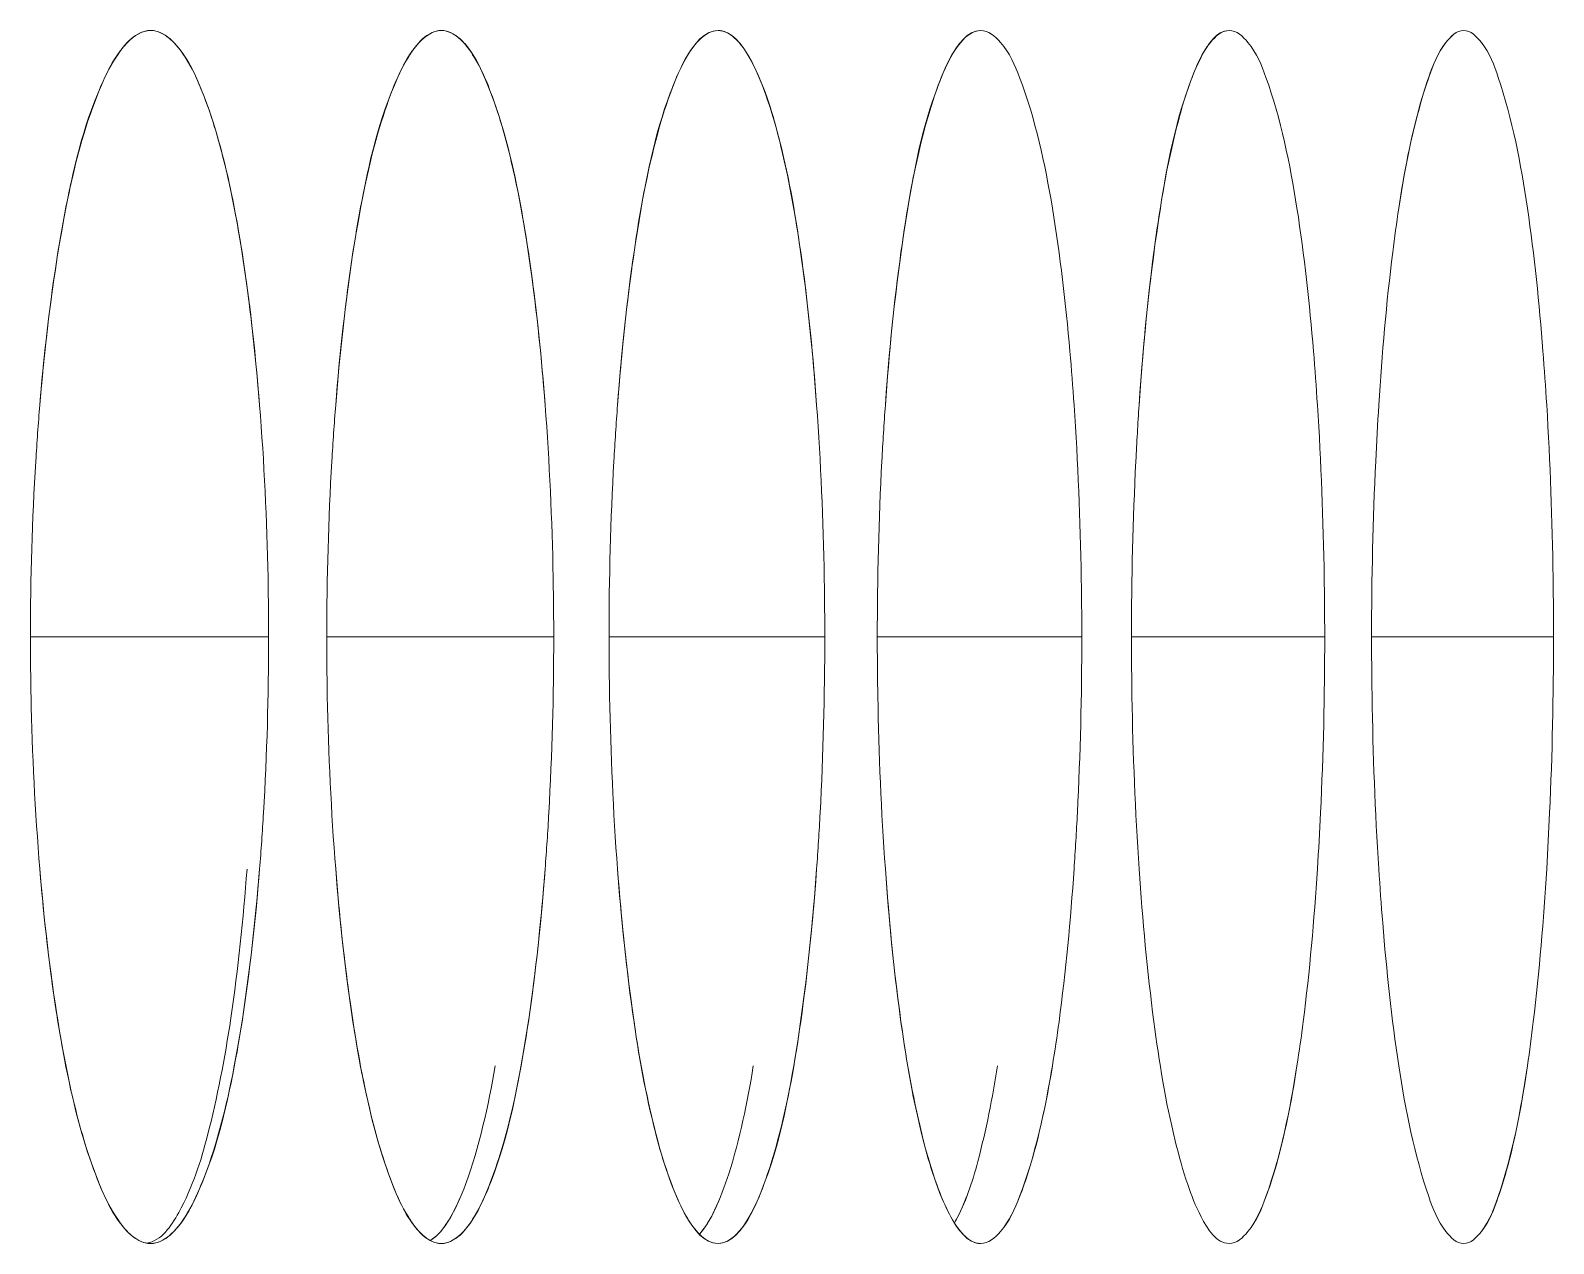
# Model space of a CAD drawing. Header units: millimetres. Extents: x 1177 to 4147, y 93 to 2194.
# Drawn here: x 2907.7 to 2915.24, y 1563.94 to 1569.94 of the extents above; entities that cross this region are included whole.
import ezdxf

# ---------------------------------------------------------------- set-up
doc = ezdxf.new("R2010")
doc.units = ezdxf.units.MM
doc.header["$LTSCALE"] = 0.1
doc.layers.add('标注', color=251, linetype='Continuous', lineweight=9)

msp = doc.modelspace()

# ---------------------------------------------------------------- linework, layer by layer
at = {"layer": '标注'}
for p, q in [((2907.7029, 1566.9429), (2908.881, 1566.9429)), ((2907.7029, 1566.9429), (2908.881, 1566.9429)), ((2909.1686, 1566.9429), (2910.2913, 1566.9429)), ((2909.1686, 1566.9429), (2910.2913, 1566.9429)), ((2910.565, 1566.9429), (2911.6321, 1566.9429)), ((2910.565, 1566.9429), (2911.6321, 1566.9429)), ((2911.892, 1566.9429), (2912.9035, 1566.9429)), ((2911.892, 1566.9429), (2912.9035, 1566.9429)), ((2913.1494, 1566.9429), (2914.1052, 1566.9429)), ((2913.1494, 1566.9429), (2914.1052, 1566.9429)), ((2914.3372, 1566.9429), (2915.2372, 1566.9429)), ((2914.3372, 1566.9429), (2915.2372, 1566.9429))]:
    msp.add_line(p, q, dxfattribs=at)
for points, knots in [([(2908.2975, 1569.9429), (2908.2254, 1569.9429), (2908.121, 1569.8198), (2908.0359, 1569.6393), (2907.9246, 1569.3161), (2907.8216, 1568.7959), (2907.7702, 1568.3431), (2907.7492, 1568.0902)], [0, 0, 0, 0, 0.108725, 0.198707, 0.314104, 0.617245, 1, 1, 1, 1]), ([(2908.2975, 1569.9429), (2908.2544, 1569.9429), (2908.1515, 1569.8713), (2908.1009, 1569.7728), (2908.0715, 1569.7111)], [0, 0, 0, 0, 0.386933, 1, 1, 1, 1]), ([(2908.8364, 1568.0902), (2908.8162, 1568.343), (2908.7664, 1568.7957), (2908.6662, 1569.3159), (2908.5569, 1569.6392), (2908.4732, 1569.8197), (2908.3693, 1569.9429), (2908.2975, 1569.9429)], [0, 0, 0, 0, 0.38312, 0.686351, 0.80168, 0.891533, 1, 1, 1, 1]), ([(2908.4043, 1569.8911), (2908.396, 1569.8992), (2908.366, 1569.9254), (2908.326, 1569.9429), (2908.2975, 1569.9429)], [0, 0, 0, 0, 0.288854, 1, 1, 1, 1]), ([(2909.7355, 1569.9429), (2909.6655, 1569.9429), (2909.5664, 1569.8176), (2909.486, 1569.6391), (2909.3798, 1569.3153), (2909.2818, 1568.7956), (2909.2327, 1568.343), (2909.2128, 1568.0902)], [0, 0, 0, 0, 0.106138, 0.195757, 0.311206, 0.615378, 1, 1, 1, 1]), ([(2909.7355, 1569.9429), (2909.6939, 1569.9429), (2909.5948, 1569.8694), (2909.548, 1569.7725), (2909.52, 1569.7111)], [0, 0, 0, 0, 0.381268, 1, 1, 1, 1]), ([(2910.2488, 1568.0902), (2910.2296, 1568.3429), (2910.1822, 1568.7954), (2910.0869, 1569.3151), (2909.9827, 1569.639), (2909.9038, 1569.8175), (2909.8052, 1569.9429), (2909.7355, 1569.9429)], [0, 0, 0, 0, 0.384981, 0.689245, 0.80463, 0.894123, 1, 1, 1, 1]), ([(2911.1041, 1569.9429), (2911.0362, 1569.9429), (2910.9425, 1569.8153), (2910.8668, 1569.639), (2910.7658, 1569.3145), (2910.6727, 1568.7953), (2910.626, 1568.3429), (2910.607, 1568.0902)], [0, 0, 0, 0, 0.103563, 0.192833, 0.308341, 0.613538, 1, 1, 1, 1]), ([(2911.1041, 1569.9429), (2911.0641, 1569.9429), (2910.9689, 1569.8674), (2910.9257, 1569.7722), (2910.8993, 1569.7111)], [0, 0, 0, 0, 0.375316, 1, 1, 1, 1]), ([(2911.5918, 1568.0902), (2911.5736, 1568.3428), (2911.5286, 1568.7951), (2911.4383, 1569.3144), (2911.3392, 1569.6389), (2911.2648, 1569.8152), (2911.1718, 1569.9429), (2911.1041, 1569.9429)], [0, 0, 0, 0, 0.386814, 0.692105, 0.807551, 0.8967, 1, 1, 1, 1]), ([(2911.5918, 1568.0902), (2911.5747, 1568.3276), (2911.5335, 1568.757), (2911.4378, 1569.3144), (2911.3331, 1569.6769), (2911.231, 1569.8634), (2911.1742, 1569.9203), (2911.1453, 1569.9335)], [0, 0, 0, 0, 0.370156, 0.669475, 0.880231, 0.950761, 1, 1, 1, 1]), ([(2912.4033, 1569.9429), (2912.3374, 1569.9429), (2912.2494, 1569.8129), (2912.1782, 1569.6389), (2912.0823, 1569.3137), (2911.9941, 1568.7951), (2911.9499, 1568.3428), (2911.9318, 1568.0902)], [0, 0, 0, 0, 0.101007, 0.189943, 0.305517, 0.61173, 1, 1, 1, 1]), ([(2912.4033, 1569.9429), (2912.3649, 1569.9429), (2912.2737, 1569.8653), (2912.234, 1569.7719), (2912.2091, 1569.7111)], [0, 0, 0, 0, 0.369072, 1, 1, 1, 1]), ([(2912.7583, 1569.0635), (2912.7218, 1569.283), (2912.6601, 1569.5707), (2912.5321, 1569.8652), (2912.4416, 1569.9429), (2912.4033, 1569.9429)], [0, 0, 0, 0, 0.68191, 0.882647, 1, 1, 1, 1]), ([(2912.7583, 1569.0635), (2912.7218, 1569.283), (2912.6601, 1569.5707), (2912.5321, 1569.8652), (2912.4416, 1569.9429), (2912.4033, 1569.9429)], [0, 0, 0, 0, 0.68191, 0.882647, 1, 1, 1, 1]), ([(2913.6329, 1569.9429), (2913.569, 1569.9429), (2913.4869, 1569.8105), (2913.42, 1569.6388), (2913.3293, 1569.3129), (2913.246, 1568.7948), (2913.2042, 1568.3427), (2913.1871, 1568.0902)], [0, 0, 0, 0, 0.098477, 0.187097, 0.302743, 0.609957, 1, 1, 1, 1]), ([(2913.6329, 1569.9429), (2913.596, 1569.9429), (2913.509, 1569.863), (2913.4728, 1569.7716), (2913.4493, 1569.7111)], [0, 0, 0, 0, 0.362536, 1, 1, 1, 1]), ([(2913.9681, 1569.0635), (2913.9338, 1569.2826), (2913.8751, 1569.57), (2913.7559, 1569.863), (2913.6697, 1569.9429), (2913.6329, 1569.9429)], [0, 0, 0, 0, 0.686169, 0.886283, 1, 1, 1, 1]), ([(2913.9681, 1569.0635), (2913.9338, 1569.2826), (2913.8751, 1569.57), (2913.7559, 1569.863), (2913.6697, 1569.9429), (2913.6329, 1569.9429)], [0, 0, 0, 0, 0.686169, 0.886283, 1, 1, 1, 1]), ([(2914.7928, 1569.9429), (2914.7574, 1569.9429), (2914.6752, 1569.8607), (2914.5624, 1569.5698), (2914.5051, 1569.2824), (2914.4717, 1569.0635)], [0, 0, 0, 0, 0.110259, 0.309993, 1, 1, 1, 1]), ([(2914.7928, 1569.9429), (2914.7574, 1569.9429), (2914.6748, 1569.8606), (2914.6419, 1569.7713), (2914.6199, 1569.7111)], [0, 0, 0, 0, 0.355714, 1, 1, 1, 1]), ([(2915.1083, 1569.0635), (2915.0761, 1569.2823), (2915.0204, 1569.5695), (2914.9099, 1569.8606), (2914.8281, 1569.9429), (2914.7928, 1569.9429)], [0, 0, 0, 0, 0.690419, 0.889948, 1, 1, 1, 1]), ([(2915.1083, 1569.0635), (2915.0761, 1569.2823), (2915.0204, 1569.5695), (2914.9099, 1569.8606), (2914.8281, 1569.9429), (2914.7928, 1569.9429)], [0, 0, 0, 0, 0.690419, 0.889948, 1, 1, 1, 1]), ([(2908.8364, 1568.0902), (2908.8191, 1568.3067), (2908.7776, 1568.7031), (2908.6848, 1569.2325), (2908.5709, 1569.6206), (2908.468, 1569.8294), (2908.4043, 1569.8911)], [0, 0, 0, 0, 0.348125, 0.639047, 0.857939, 1, 1, 1, 1]), ([(2910.2488, 1568.0902), (2910.2316, 1568.317), (2910.1901, 1568.729), (2910.0958, 1569.2758), (2909.9815, 1569.6605), (2909.8757, 1569.8671), (2909.8087, 1569.9161)], [0, 0, 0, 0, 0.358786, 0.65392, 0.869192, 1, 1, 1, 1]), ([(2908.0715, 1569.7111), (2907.9745, 1569.508), (2907.8432, 1568.9637), (2907.7763, 1568.4165), (2907.7492, 1568.0902)], [0, 0, 0, 0, 0.407378, 1, 1, 1, 1]), ([(2909.52, 1569.7111), (2909.4272, 1569.507), (2909.3024, 1568.9629), (2909.2385, 1568.4164), (2909.2128, 1568.0902)], [0, 0, 0, 0, 0.406664, 1, 1, 1, 1]), ([(2910.8993, 1569.7111), (2910.8105, 1569.506), (2910.6923, 1568.9621), (2910.6315, 1568.4162), (2910.607, 1568.0902)], [0, 0, 0, 0, 0.405977, 1, 1, 1, 1]), ([(2912.2091, 1569.7111), (2912.1245, 1569.5051), (2912.0128, 1568.9613), (2911.9551, 1568.4161), (2911.9318, 1568.0902)], [0, 0, 0, 0, 0.405318, 1, 1, 1, 1]), ([(2913.4493, 1569.7111), (2913.3691, 1569.5042), (2913.2638, 1568.9606), (2913.2091, 1568.4159), (2913.1871, 1568.0902)], [0, 0, 0, 0, 0.404689, 1, 1, 1, 1]), ([(2914.6199, 1569.7111), (2914.6048, 1569.6698), (2914.5385, 1569.4581), (2914.4985, 1569.2391), (2914.4717, 1569.0635)], [0, 0, 0, 0, 0.198639, 1, 1, 1, 1]), ([(2912.8653, 1568.0902), (2912.8593, 1568.179), (2912.8339, 1568.5044), (2912.7972, 1568.8293), (2912.7583, 1569.0635)], [0, 0, 0, 0, 0.272625, 1, 1, 1, 1]), ([(2912.8653, 1568.0902), (2912.8593, 1568.179), (2912.8339, 1568.5044), (2912.7972, 1568.8293), (2912.7583, 1569.0635)], [0, 0, 0, 0, 0.272625, 1, 1, 1, 1]), ([(2914.0692, 1568.0902), (2914.0635, 1568.1789), (2914.0396, 1568.5043), (2914.0049, 1568.8291), (2913.9681, 1569.0635)], [0, 0, 0, 0, 0.272718, 1, 1, 1, 1]), ([(2914.0692, 1568.0902), (2914.0635, 1568.1789), (2914.0396, 1568.5043), (2914.0049, 1568.8291), (2913.9681, 1569.0635)], [0, 0, 0, 0, 0.272718, 1, 1, 1, 1]), ([(2914.4717, 1569.0635), (2914.4607, 1568.9911), (2914.4166, 1568.6678), (2914.3888, 1568.3425), (2914.3728, 1568.0902)], [0, 0, 0, 0, 0.224713, 1, 1, 1, 1]), ([(2914.4717, 1569.0635), (2914.4607, 1568.9911), (2914.4166, 1568.6678), (2914.3888, 1568.3425), (2914.3728, 1568.0902)], [0, 0, 0, 0, 0.224713, 1, 1, 1, 1]), ([(2915.2034, 1568.0902), (2915.198, 1568.1789), (2915.1755, 1568.5042), (2915.1429, 1568.829), (2915.1083, 1569.0635)], [0, 0, 0, 0, 0.272807, 1, 1, 1, 1]), ([(2915.2034, 1568.0902), (2915.198, 1568.1789), (2915.1755, 1568.5042), (2915.1429, 1568.829), (2915.1083, 1569.0635)], [0, 0, 0, 0, 0.272807, 1, 1, 1, 1]), ([(2907.7492, 1568.0902), (2907.7416, 1567.9979), (2907.7143, 1567.616), (2907.7029, 1567.2331), (2907.7029, 1566.9429)], [0, 0, 0, 0, 0.24195, 1, 1, 1, 1]), ([(2907.7492, 1568.0902), (2907.7416, 1567.9979), (2907.7143, 1567.616), (2907.7029, 1567.2331), (2907.7029, 1566.9429)], [0, 0, 0, 0, 0.24195, 1, 1, 1, 1]), ([(2908.881, 1566.9429), (2908.881, 1567.0409), (2908.8772, 1567.4236), (2908.8591, 1567.8063), (2908.8364, 1568.0902)], [0, 0, 0, 0, 0.255919, 1, 1, 1, 1]), ([(2908.881, 1566.9429), (2908.881, 1567.0409), (2908.8772, 1567.4236), (2908.8591, 1567.8063), (2908.8364, 1568.0902)], [0, 0, 0, 0, 0.255919, 1, 1, 1, 1]), ([(2909.2128, 1568.0902), (2909.2055, 1567.9978), (2909.1795, 1567.616), (2909.1686, 1567.2331), (2909.1686, 1566.9429)], [0, 0, 0, 0, 0.241915, 1, 1, 1, 1]), ([(2909.2128, 1568.0902), (2909.2055, 1567.9978), (2909.1795, 1567.616), (2909.1686, 1567.2331), (2909.1686, 1566.9429)], [0, 0, 0, 0, 0.241915, 1, 1, 1, 1]), ([(2910.2913, 1566.9429), (2910.2913, 1567.0409), (2910.2876, 1567.4236), (2910.2704, 1567.8062), (2910.2488, 1568.0902)], [0, 0, 0, 0, 0.255939, 1, 1, 1, 1]), ([(2910.2913, 1566.9429), (2910.2913, 1567.0409), (2910.2876, 1567.4236), (2910.2704, 1567.8062), (2910.2488, 1568.0902)], [0, 0, 0, 0, 0.255939, 1, 1, 1, 1]), ([(2910.607, 1568.0902), (2910.6001, 1567.9978), (2910.5753, 1567.6159), (2910.565, 1567.233), (2910.565, 1566.9429)], [0, 0, 0, 0, 0.241881, 1, 1, 1, 1]), ([(2910.607, 1568.0902), (2910.6001, 1567.9978), (2910.5753, 1567.6159), (2910.565, 1567.233), (2910.565, 1566.9429)], [0, 0, 0, 0, 0.241881, 1, 1, 1, 1]), ([(2911.6321, 1566.9429), (2911.6321, 1567.0409), (2911.6287, 1567.4235), (2911.6124, 1567.8061), (2911.5918, 1568.0902)], [0, 0, 0, 0, 0.255958, 1, 1, 1, 1]), ([(2911.6321, 1566.9429), (2911.6321, 1567.0409), (2911.6287, 1567.4235), (2911.6124, 1567.8061), (2911.5918, 1568.0902)], [0, 0, 0, 0, 0.255958, 1, 1, 1, 1]), ([(2911.9318, 1568.0902), (2911.9253, 1567.9978), (2911.9018, 1567.6159), (2911.892, 1567.233), (2911.892, 1566.9429)], [0, 0, 0, 0, 0.24185, 1, 1, 1, 1]), ([(2911.9318, 1568.0902), (2911.9253, 1567.9978), (2911.9018, 1567.6159), (2911.892, 1567.233), (2911.892, 1566.9429)], [0, 0, 0, 0, 0.24185, 1, 1, 1, 1]), ([(2912.9035, 1566.9429), (2912.9035, 1567.0409), (2912.9002, 1567.4235), (2912.8848, 1567.8061), (2912.8653, 1568.0902)], [0, 0, 0, 0, 0.255977, 1, 1, 1, 1]), ([(2912.9035, 1566.9429), (2912.9035, 1567.0409), (2912.9002, 1567.4235), (2912.8848, 1567.8061), (2912.8653, 1568.0902)], [0, 0, 0, 0, 0.255977, 1, 1, 1, 1]), ([(2913.1871, 1568.0902), (2913.1809, 1567.9978), (2913.1587, 1567.6158), (2913.1494, 1567.233), (2913.1494, 1566.9429)], [0, 0, 0, 0, 0.24182, 1, 1, 1, 1]), ([(2913.1871, 1568.0902), (2913.1809, 1567.9978), (2913.1587, 1567.6158), (2913.1494, 1567.233), (2913.1494, 1566.9429)], [0, 0, 0, 0, 0.24182, 1, 1, 1, 1]), ([(2914.1052, 1566.9429), (2914.1052, 1567.0409), (2914.1021, 1567.4235), (2914.0876, 1567.8061), (2914.0692, 1568.0902)], [0, 0, 0, 0, 0.255994, 1, 1, 1, 1]), ([(2914.1052, 1566.9429), (2914.1052, 1567.0409), (2914.1021, 1567.4235), (2914.0876, 1567.8061), (2914.0692, 1568.0902)], [0, 0, 0, 0, 0.255994, 1, 1, 1, 1]), ([(2914.3728, 1568.0902), (2914.3669, 1567.9978), (2914.346, 1567.6157), (2914.3372, 1567.233), (2914.3372, 1566.9429)], [0, 0, 0, 0, 0.241791, 1, 1, 1, 1]), ([(2914.3728, 1568.0902), (2914.3669, 1567.9978), (2914.346, 1567.6157), (2914.3372, 1567.233), (2914.3372, 1566.9429)], [0, 0, 0, 0, 0.241791, 1, 1, 1, 1]), ([(2915.2372, 1566.9429), (2915.2372, 1567.0409), (2915.2344, 1567.4235), (2915.2207, 1567.806), (2915.2034, 1568.0902)], [0, 0, 0, 0, 0.256011, 1, 1, 1, 1]), ([(2915.2372, 1566.9429), (2915.2372, 1567.0409), (2915.2344, 1567.4235), (2915.2207, 1567.806), (2915.2034, 1568.0902)], [0, 0, 0, 0, 0.256011, 1, 1, 1, 1]), ([(2907.7029, 1566.9429), (2907.7029, 1566.8449), (2907.7069, 1566.4622), (2907.7257, 1566.0795), (2907.7492, 1565.7956)], [0, 0, 0, 0, 0.255902, 1, 1, 1, 1]), ([(2907.7029, 1566.9429), (2907.7029, 1566.8449), (2907.7069, 1566.4622), (2907.7257, 1566.0795), (2907.7492, 1565.7956)], [0, 0, 0, 0, 0.255902, 1, 1, 1, 1]), ([(2908.8364, 1565.7956), (2908.8438, 1565.888), (2908.8701, 1566.2698), (2908.881, 1566.6527), (2908.881, 1566.9429)], [0, 0, 0, 0, 0.241923, 1, 1, 1, 1]), ([(2908.8364, 1565.7956), (2908.8438, 1565.888), (2908.8701, 1566.2698), (2908.881, 1566.6527), (2908.881, 1566.9429)], [0, 0, 0, 0, 0.241923, 1, 1, 1, 1]), ([(2909.1686, 1566.9429), (2909.1686, 1566.8449), (2909.1724, 1566.4622), (2909.1904, 1566.0796), (2909.2128, 1565.7956)], [0, 0, 0, 0, 0.255923, 1, 1, 1, 1]), ([(2909.1686, 1566.9429), (2909.1686, 1566.8449), (2909.1724, 1566.4622), (2909.1904, 1566.0796), (2909.2128, 1565.7956)], [0, 0, 0, 0, 0.255923, 1, 1, 1, 1]), ([(2910.2488, 1565.7956), (2910.2559, 1565.888), (2910.2809, 1566.2699), (2910.2913, 1566.6527), (2910.2913, 1566.9429)], [0, 0, 0, 0, 0.241889, 1, 1, 1, 1]), ([(2910.2488, 1565.7956), (2910.2559, 1565.888), (2910.2809, 1566.2699), (2910.2913, 1566.6527), (2910.2913, 1566.9429)], [0, 0, 0, 0, 0.241889, 1, 1, 1, 1]), ([(2910.565, 1566.9429), (2910.565, 1566.8449), (2910.5686, 1566.4622), (2910.5857, 1566.0796), (2910.607, 1565.7956)], [0, 0, 0, 0, 0.255943, 1, 1, 1, 1]), ([(2910.565, 1566.9429), (2910.565, 1566.8449), (2910.5686, 1566.4622), (2910.5857, 1566.0796), (2910.607, 1565.7956)], [0, 0, 0, 0, 0.255943, 1, 1, 1, 1]), ([(2911.5918, 1565.7956), (2911.5985, 1565.888), (2911.6223, 1566.2699), (2911.6321, 1566.6528), (2911.6321, 1566.9429)], [0, 0, 0, 0, 0.241857, 1, 1, 1, 1]), ([(2911.5918, 1565.7956), (2911.5985, 1565.888), (2911.6223, 1566.2699), (2911.6321, 1566.6528), (2911.6321, 1566.9429)], [0, 0, 0, 0, 0.241857, 1, 1, 1, 1]), ([(2911.892, 1566.9429), (2911.892, 1566.8449), (2911.8954, 1566.4623), (2911.9116, 1566.0797), (2911.9318, 1565.7956)], [0, 0, 0, 0, 0.255962, 1, 1, 1, 1]), ([(2911.892, 1566.9429), (2911.892, 1566.8449), (2911.8954, 1566.4623), (2911.9116, 1566.0797), (2911.9318, 1565.7956)], [0, 0, 0, 0, 0.255962, 1, 1, 1, 1]), ([(2912.8653, 1565.7956), (2912.8717, 1565.888), (2912.8942, 1566.27), (2912.9035, 1566.6528), (2912.9035, 1566.9429)], [0, 0, 0, 0, 0.241827, 1, 1, 1, 1]), ([(2912.8653, 1565.7956), (2912.8717, 1565.888), (2912.8942, 1566.27), (2912.9035, 1566.6528), (2912.9035, 1566.9429)], [0, 0, 0, 0, 0.241827, 1, 1, 1, 1]), ([(2913.1494, 1566.9429), (2913.1494, 1566.8449), (2913.1527, 1566.4623), (2913.168, 1566.0797), (2913.1871, 1565.7956)], [0, 0, 0, 0, 0.25598, 1, 1, 1, 1]), ([(2913.1494, 1566.9429), (2913.1494, 1566.8449), (2913.1527, 1566.4623), (2913.168, 1566.0797), (2913.1871, 1565.7956)], [0, 0, 0, 0, 0.25598, 1, 1, 1, 1]), ([(2914.0692, 1565.7956), (2914.0752, 1565.888), (2914.0964, 1566.27), (2914.1052, 1566.6528), (2914.1052, 1566.9429)], [0, 0, 0, 0, 0.241798, 1, 1, 1, 1]), ([(2914.0692, 1565.7956), (2914.0752, 1565.888), (2914.0964, 1566.27), (2914.1052, 1566.6528), (2914.1052, 1566.9429)], [0, 0, 0, 0, 0.241798, 1, 1, 1, 1]), ([(2914.3372, 1566.9429), (2914.3372, 1566.8449), (2914.3403, 1566.4623), (2914.3547, 1566.0798), (2914.3728, 1565.7956)], [0, 0, 0, 0, 0.255998, 1, 1, 1, 1]), ([(2914.3372, 1566.9429), (2914.3372, 1566.8449), (2914.3403, 1566.4623), (2914.3547, 1566.0798), (2914.3728, 1565.7956)], [0, 0, 0, 0, 0.255998, 1, 1, 1, 1]), ([(2915.2034, 1565.7956), (2915.209, 1565.888), (2915.229, 1566.2701), (2915.2372, 1566.6528), (2915.2372, 1566.9429)], [0, 0, 0, 0, 0.241771, 1, 1, 1, 1]), ([(2915.2034, 1565.7956), (2915.209, 1565.888), (2915.229, 1566.2701), (2915.2372, 1566.6528), (2915.2372, 1566.9429)], [0, 0, 0, 0, 0.241771, 1, 1, 1, 1]), ([(2907.7492, 1565.7956), (2907.7669, 1565.5827), (2907.8091, 1565.1919), (2907.9022, 1564.6688), (2908.0162, 1564.2805), (2908.1178, 1564.0708), (2908.1798, 1564.0052)], [0, 0, 0, 0, 0.344652, 0.634249, 0.854362, 1, 1, 1, 1]), ([(2907.7492, 1565.7956), (2907.7702, 1565.5427), (2907.8216, 1565.0899), (2907.9246, 1564.5697), (2908.0359, 1564.2465), (2908.121, 1564.066), (2908.2254, 1563.9429), (2908.2975, 1563.9429)], [0, 0, 0, 0, 0.382755, 0.685896, 0.801293, 0.891275, 1, 1, 1, 1]), ([(2908.2794, 1563.9444), (2908.351, 1563.957), (2908.4861, 1564.1581), (2908.6012, 1564.5286), (2908.7118, 1565.1078), (2908.7555, 1565.5481), (2908.7742, 1565.7946)], [0, 0, 0, 0, 0.111468, 0.318884, 0.621199, 1, 1, 1, 1]), ([(2908.2975, 1563.9429), (2908.3693, 1563.9429), (2908.4732, 1564.0661), (2908.5569, 1564.2466), (2908.6662, 1564.5699), (2908.7664, 1565.0901), (2908.8162, 1565.5428), (2908.8364, 1565.7956)], [0, 0, 0, 0, 0.108467, 0.19832, 0.313649, 0.61688, 1, 1, 1, 1]), ([(2908.5218, 1564.1747), (2908.6175, 1564.378), (2908.7456, 1564.9225), (2908.8104, 1565.4694), (2908.8364, 1565.7956)], [0, 0, 0, 0, 0.407112, 1, 1, 1, 1]), ([(2909.2128, 1565.7956), (2909.2304, 1565.5724), (2909.2727, 1565.1658), (2909.3674, 1564.6252), (2909.4823, 1564.239), (2909.5864, 1564.0317), (2909.6518, 1563.9776)], [0, 0, 0, 0, 0.354996, 0.648712, 0.865362, 1, 1, 1, 1]), ([(2909.2128, 1565.7956), (2909.2327, 1565.5428), (2909.2818, 1565.0902), (2909.3798, 1564.5705), (2909.486, 1564.2467), (2909.5664, 1564.0682), (2909.6655, 1563.9429), (2909.7355, 1563.9429)], [0, 0, 0, 0, 0.384622, 0.688794, 0.804243, 0.893862, 1, 1, 1, 1]), ([(2909.7355, 1563.9429), (2909.8052, 1563.9429), (2909.9038, 1564.0683), (2909.9827, 1564.2468), (2910.0869, 1564.5707), (2910.1822, 1565.0904), (2910.2296, 1565.5429), (2910.2488, 1565.7956)], [0, 0, 0, 0, 0.105877, 0.19537, 0.310755, 0.615019, 1, 1, 1, 1]), ([(2909.9492, 1564.1747), (2910.0408, 1564.379), (2910.1623, 1564.9233), (2910.224, 1565.4695), (2910.2488, 1565.7956)], [0, 0, 0, 0, 0.406408, 1, 1, 1, 1]), ([(2910.607, 1565.7956), (2910.6246, 1565.5618), (2910.6666, 1565.1379), (2910.7632, 1564.5854), (2910.868, 1564.2237), (2910.9691, 1564.0338), (2911.0244, 1563.9734), (2911.053, 1563.9573)], [0, 0, 0, 0, 0.366167, 0.664077, 0.876453, 0.948818, 1, 1, 1, 1]), ([(2910.607, 1565.7956), (2910.626, 1565.5429), (2910.6727, 1565.0905), (2910.7658, 1564.5713), (2910.8668, 1564.2468), (2910.9425, 1564.0705), (2911.0362, 1563.9429), (2911.1041, 1563.9429)], [0, 0, 0, 0, 0.386462, 0.691659, 0.807167, 0.896437, 1, 1, 1, 1]), ([(2911.1041, 1563.9429), (2911.1718, 1563.9429), (2911.2648, 1564.0706), (2911.3392, 1564.2469), (2911.4383, 1564.5714), (2911.5286, 1565.0907), (2911.5736, 1565.543), (2911.5918, 1565.7956)], [0, 0, 0, 0, 0.1033, 0.192449, 0.307895, 0.613186, 1, 1, 1, 1]), ([(2911.3072, 1564.1747), (2911.3946, 1564.38), (2911.5096, 1564.9241), (2911.5683, 1565.4697), (2911.5918, 1565.7956)], [0, 0, 0, 0, 0.405731, 1, 1, 1, 1]), ([(2911.9318, 1565.7956), (2911.9493, 1565.551), (2911.9911, 1565.1108), (2912.0882, 1564.5443), (2912.194, 1564.1814), (2912.2959, 1564.0023), (2912.3547, 1563.9526), (2912.3827, 1563.9455)], [0, 0, 0, 0, 0.378761, 0.681383, 0.888916, 0.955378, 1, 1, 1, 1]), ([(2911.9318, 1565.7956), (2911.9499, 1565.543), (2911.9941, 1565.0907), (2912.0823, 1564.5721), (2912.1782, 1564.2469), (2912.2494, 1564.0729), (2912.3374, 1563.9429), (2912.4033, 1563.9429)], [0, 0, 0, 0, 0.38827, 0.694483, 0.810057, 0.898993, 1, 1, 1, 1]), ([(2912.7583, 1564.8223), (2912.7703, 1564.8947), (2912.8181, 1565.2177), (2912.8481, 1565.5432), (2912.8653, 1565.7956)], [0, 0, 0, 0, 0.224887, 1, 1, 1, 1]), ([(2912.7583, 1564.8223), (2912.7703, 1564.8947), (2912.8181, 1565.2177), (2912.8481, 1565.5432), (2912.8653, 1565.7956)], [0, 0, 0, 0, 0.224887, 1, 1, 1, 1]), ([(2913.1871, 1565.7956), (2913.2042, 1565.5431), (2913.246, 1565.091), (2913.3293, 1564.5729), (2913.42, 1564.247), (2913.4869, 1564.0753), (2913.569, 1563.9429), (2913.6329, 1563.9429)], [0, 0, 0, 0, 0.390043, 0.697257, 0.812903, 0.901523, 1, 1, 1, 1]), ([(2913.1871, 1565.7956), (2913.2042, 1565.5431), (2913.246, 1565.091), (2913.3293, 1564.5729), (2913.42, 1564.247), (2913.4869, 1564.0753), (2913.569, 1563.9429), (2913.6329, 1563.9429)], [0, 0, 0, 0, 0.390043, 0.697257, 0.812903, 0.901523, 1, 1, 1, 1]), ([(2913.9681, 1564.8223), (2913.9795, 1564.8947), (2914.0247, 1565.2179), (2914.0529, 1565.5432), (2914.0692, 1565.7956)], [0, 0, 0, 0, 0.22477, 1, 1, 1, 1]), ([(2913.9681, 1564.8223), (2913.9795, 1564.8947), (2914.0247, 1565.2179), (2914.0529, 1565.5432), (2914.0692, 1565.7956)], [0, 0, 0, 0, 0.22477, 1, 1, 1, 1]), ([(2914.3728, 1565.7956), (2914.3784, 1565.7069), (2914.402, 1565.3815), (2914.4359, 1565.0568), (2914.4717, 1564.8223)], [0, 0, 0, 0, 0.272759, 1, 1, 1, 1]), ([(2914.3728, 1565.7956), (2914.3784, 1565.7069), (2914.402, 1565.3815), (2914.4359, 1565.0568), (2914.4717, 1564.8223)], [0, 0, 0, 0, 0.272759, 1, 1, 1, 1]), ([(2915.1083, 1564.8223), (2915.119, 1564.8947), (2915.1615, 1565.2181), (2915.1881, 1565.5433), (2915.2034, 1565.7956)], [0, 0, 0, 0, 0.224659, 1, 1, 1, 1]), ([(2915.1083, 1564.8223), (2915.119, 1564.8947), (2915.1615, 1565.2181), (2915.1881, 1565.5433), (2915.2034, 1565.7956)], [0, 0, 0, 0, 0.224659, 1, 1, 1, 1]), ([(2909.6811, 1563.9586), (2909.7189, 1563.9808), (2909.7885, 1564.0728), (2909.9109, 1564.3576), (2909.967, 1564.6229), (2910.0017, 1564.8212)], [0, 0, 0, 0, 0.140778, 0.353745, 1, 1, 1, 1]), ([(2911.0135, 1563.9916), (2911.0443, 1564.0255), (2911.0994, 1564.1228), (2911.2003, 1564.3973), (2911.2489, 1564.641), (2911.2788, 1564.8212)], [0, 0, 0, 0, 0.156313, 0.375879, 1, 1, 1, 1]), ([(2912.2757, 1564.0492), (2912.3291, 1564.1418), (2912.4105, 1564.4006), (2912.4616, 1564.6624), (2912.4865, 1564.8212)], [0, 0, 0, 0, 0.39943, 1, 1, 1, 1]), ([(2912.4033, 1563.9429), (2912.4416, 1563.9429), (2912.5321, 1564.0206), (2912.6601, 1564.3151), (2912.7218, 1564.6028), (2912.7583, 1564.8223)], [0, 0, 0, 0, 0.117353, 0.31809, 1, 1, 1, 1]), ([(2912.5958, 1564.1747), (2912.6124, 1564.2159), (2912.6852, 1564.4267), (2912.729, 1564.6463), (2912.7583, 1564.8223)], [0, 0, 0, 0, 0.199577, 1, 1, 1, 1]), ([(2913.6329, 1563.9429), (2913.6697, 1563.9429), (2913.7559, 1564.0228), (2913.8751, 1564.3158), (2913.9338, 1564.6032), (2913.9681, 1564.8223)], [0, 0, 0, 0, 0.113717, 0.313831, 1, 1, 1, 1]), ([(2913.8147, 1564.1747), (2913.8305, 1564.216), (2913.8993, 1564.4273), (2913.9406, 1564.6465), (2913.9681, 1564.8223)], [0, 0, 0, 0, 0.199032, 1, 1, 1, 1]), ([(2914.4717, 1564.8223), (2914.5051, 1564.6034), (2914.5624, 1564.316), (2914.6752, 1564.0251), (2914.7574, 1563.9429), (2914.7928, 1563.9429)], [0, 0, 0, 0, 0.690007, 0.889741, 1, 1, 1, 1]), ([(2914.4717, 1564.8223), (2914.5051, 1564.6034), (2914.5624, 1564.316), (2914.6752, 1564.0251), (2914.7574, 1563.9429), (2914.7928, 1563.9429)], [0, 0, 0, 0, 0.690007, 0.889741, 1, 1, 1, 1]), ([(2914.7928, 1563.9429), (2914.8281, 1563.9429), (2914.9099, 1564.0252), (2915.0204, 1564.3163), (2915.0761, 1564.6035), (2915.1083, 1564.8223)], [0, 0, 0, 0, 0.110052, 0.309581, 1, 1, 1, 1]), ([(2914.964, 1564.1747), (2914.9788, 1564.216), (2915.0438, 1564.4279), (2915.0824, 1564.6467), (2915.1083, 1564.8223)], [0, 0, 0, 0, 0.198508, 1, 1, 1, 1]), ([(2908.2975, 1563.9429), (2908.3405, 1563.9429), (2908.4431, 1564.0145), (2908.4928, 1564.113), (2908.5218, 1564.1747)], [0, 0, 0, 0, 0.386942, 1, 1, 1, 1]), ([(2909.6811, 1563.9586), (2909.7122, 1563.9769), (2909.7714, 1564.0471), (2909.8101, 1564.1262), (2909.8305, 1564.1742)], [0, 0, 0, 0, 0.409155, 1, 1, 1, 1]), ([(2909.7355, 1563.9429), (2909.7769, 1563.9429), (2909.8757, 1564.0164), (2909.9217, 1564.1133), (2909.9492, 1564.1747)], [0, 0, 0, 0, 0.38124, 1, 1, 1, 1]), ([(2911.0135, 1563.9916), (2911.023, 1564.0021), (2911.066, 1564.0578), (2911.0957, 1564.1224), (2911.1166, 1564.1742)], [0, 0, 0, 0, 0.202158, 1, 1, 1, 1]), ([(2911.1041, 1563.9429), (2911.1439, 1563.9429), (2911.2388, 1564.0184), (2911.2812, 1564.1136), (2911.3072, 1564.1747)], [0, 0, 0, 0, 0.375248, 1, 1, 1, 1]), ([(2912.2757, 1564.0492), (2912.2808, 1564.0581), (2912.3027, 1564.0985), (2912.3206, 1564.1409), (2912.3333, 1564.1742)], [0, 0, 0, 0, 0.222587, 1, 1, 1, 1]), ([(2912.4033, 1563.9429), (2912.4416, 1563.9429), (2912.5324, 1564.0206), (2912.5713, 1564.114), (2912.5958, 1564.1747)], [0, 0, 0, 0, 0.368963, 1, 1, 1, 1]), ([(2913.6329, 1563.9429), (2913.6696, 1563.9429), (2913.7563, 1564.0228), (2913.7917, 1564.1143), (2913.8147, 1564.1747)], [0, 0, 0, 0, 0.362385, 1, 1, 1, 1]), ([(2914.7928, 1563.9429), (2914.828, 1563.9429), (2914.9103, 1564.0253), (2914.9424, 1564.1145), (2914.964, 1564.1747)], [0, 0, 0, 0, 0.35552, 1, 1, 1, 1]), ([(2908.1798, 1564.0052), (2908.189, 1563.9956), (2908.2212, 1563.9647), (2908.2658, 1563.9429), (2908.2975, 1563.9429)], [0, 0, 0, 0, 0.294748, 1, 1, 1, 1]), ([(2909.6518, 1563.9776), (2909.6584, 1563.9722), (2909.6829, 1563.954), (2909.7135, 1563.9429), (2909.7355, 1563.9429)], [0, 0, 0, 0, 0.281138, 1, 1, 1, 1]), ([(2912.3827, 1563.9455), (2912.3861, 1563.9447), (2912.3929, 1563.9433), (2912.3998, 1563.9429), (2912.4033, 1563.9429)], [0, 0, 0, 0, 0.50399, 1, 1, 1, 1])]:
    msp.add_open_spline(points, degree=3, knots=knots, dxfattribs=at)
for points in [[(2909.8087, 1569.9161), (2909.7877, 1569.9314), (2909.7615, 1569.9429), (2909.7355, 1569.9429)], [(2911.1453, 1569.9335), (2911.1325, 1569.9393), (2911.1182, 1569.9429), (2911.1041, 1569.9429)], [(2911.053, 1563.9573), (2911.0684, 1563.9486), (2911.0864, 1563.9429), (2911.1041, 1563.9429)]]:
    msp.add_open_spline(points, degree=3, dxfattribs=at)

doc.saveas('drawing.dxf')
